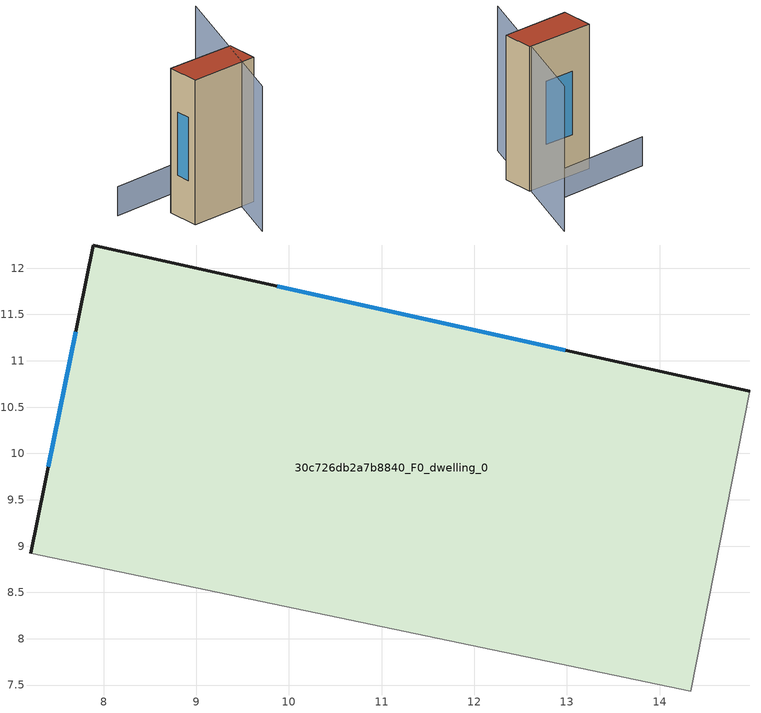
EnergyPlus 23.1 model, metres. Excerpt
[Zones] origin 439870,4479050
30c726db2a7b8840_F0_dwelling_0
 floor ground (EU_floor_Construction): 14.97,10.67 14.33,7.44 7.22,8.92 7.89,12.25 z0
 wall outside (EU_wall_Construction): 14.97,10.67 7.89,12.25 7.22,8.92 z0:15
 wall adiabatic (EU_wall_Construction): 7.22,8.92 14.33,7.44 14.97,10.67 z0:15
 window (EU_Window_Construction): 7.7,11.32 7.4,9.86 / 12.98,11.12 9.88,11.81 z4.21:10.79
 roof outside (EU_roof_Construction): 14.33,7.44 14.97,10.67 7.89,12.25 7.22,8.92 z15
shading: 9.9,3.16 19.72,18.25 z0:15; 15.4,13.79 4.43,15.82 z0:3
[Building]
EU S2 Campaign: North Axis=0; Terrain=City; Solar Distribution=FullExterior
[Site:Location]
Madrid: Latitude=40.5; Longitude=-3.5; Time Zone=1; Elevation=609
[SizingPeriod:WeatherFileDays]
AnnualSizingPeriod: Begin Month=1; Begin Day of Month=1; End Month=12; End Day of Month=31; Day of Week for Start Day=Monday; Use Weather File Daylight Saving Period=No; Use Weather File Rain and Snow Indicators=No
[MATERIAL]
EU_InternalMass_Material: Roughness=MediumRough; Thickness=0.1; Conductivity=1; Density=1800; Specific Heat=900; Thermal Absorptance=0.9; Solar Absorptance=0.7; Visible Absorptance=0.7
[MATERIAL:NOMASS] Roughness=MediumRough; Thermal Absorptance=0.9; Solar Absorptance=0.7; Visible Absorptance=0.7
Name | Thermal Resistance
EU_wall_NoMass; EU_roof_NoMass | 2.16768
EU_floor_NoMass | 1.14339
[WINDOWMATERIAL:SIMPLEGLAZINGSYSTEM]
EU_Window_SimpleGlazing: UFactor=3.23888; Solar Heat Gain Coefficient=0.85; Visible Transmittance=0.85
[CONSTRUCTION]
EU_wall_Construction: EU_wall_NoMass
EU_roof_Construction: EU_roof_NoMass
EU_floor_Construction: EU_floor_NoMass
EU_Window_Construction: EU_Window_SimpleGlazing
EU_InternalMass_Construction: EU_InternalMass_Material
[ZONE]
30c726db2a7b8840_F0_dwelling_0: Type=1; Multiplier=1; Ceiling Height=autocalculate; Volume=364.514; Floor Area=autocalculate; Part of Total Floor Area=Yes
[INTERNALMASS]
30c726db2a7b8840_F0_dwelling_0_EU_InternalMass: Construction=EU_InternalMass_Construction; Zone or ZoneList=30c726db2a7b8840_F0_dwelling_0; Surface Area=24.301
[OTHEREQUIPMENT]
EU_Step8_InternalGain_30c726db2a7b8840_F0_dwelling_0_f000: Fuel Type=Electricity; Zone or ZoneList or Space or SpaceList=30c726db2a7b8840_F0_dwelling_0; Schedule=EU_Step8_GainSchedule_30c726db2a7b8840_F0_dwelling_0_f000; Design Level Calculation Method=Watts/Area; Power per Zone Floor Area=1; Fraction Latent=0; Fraction Radiant=0; Fraction Lost=0; Carbon Dioxide Generation Rate=0; EndUse Subcategory=EU_Step8_InternalGains
[ZONEVENTILATION:DESIGNFLOWRATE]
EU_ConstantAir_30c726db2a7b8840_F0_dwelling_0: Zone or ZoneList or Space or SpaceList=30c726db2a7b8840_F0_dwelling_0; Schedule=EU_AlwaysOn; Design Flow Rate Calculation Method=AirChanges/Hour; Air Changes per Hour=0.480546; Ventilation Type=Natural; Fan Pressure Rise=0; Fan Total Efficiency=1; Constant Term Coefficient=1; Temperature Term Coefficient=0; Velocity Term Coefficient=0; Velocity Squared Term Coefficient=0; Minimum Indoor Temperature=-100; Maximum Indoor Temperature=100; Delta Temperature=-100; Minimum Outdoor Temperature=-100; Maximum Outdoor Temperature=100; Maximum Wind Speed=40
[HVACTEMPLATE:THERMOSTAT]
EU_HeatOnly_30c726db2a7b8840_F0_dwelling_0: Constant Heating Setpoint=20; Constant Cooling Setpoint=50
[HVACTEMPLATE:ZONE:IDEALLOADSAIRSYSTEM]
30c726db2a7b8840_F0_dwelling_0: Template Thermostat=EU_HeatOnly_30c726db2a7b8840_F0_dwelling_0; System Availability Schedule=EU_AlwaysOn; Maximum Heating Supply Air Temperature=50; Minimum Cooling Supply Air Temperature=13; Maximum Heating Supply Air Humidity Ratio=0.0156; Minimum Cooling Supply Air Humidity Ratio=0.0077; Heating Limit=NoLimit; Cooling Limit=NoLimit; Heating Availability Schedule=EU_AlwaysOn; Cooling Availability Schedule=EU_CoolingOff; Dehumidification Control Type=ConstantSensibleHeatRatio; Cooling Sensible Heat Ratio=0.7; Dehumidification Setpoint=60; Humidification Control Type=None; Humidification Setpoint=30; Outdoor Air Method=None; Outdoor Air Flow Rate per Person=0.00944; Outdoor Air Flow Rate per Zone Floor Area=0; Outdoor Air Flow Rate per Zone=0; Demand Controlled Ventilation Type=None; Outdoor Air Economizer Type=NoEconomizer; Heat Recovery Type=None; Sensible Heat Recovery Effectiveness=0.7; Latent Heat Recovery Effectiveness=0.65
[SIZING:ZONE]
30c726db2a7b8840_F0_dwelling_0: Zone Cooling Design Supply Air Temperature Input Method=SupplyAirTemperature; Zone Cooling Design Supply Air Temperature=13; Zone Heating Design Supply Air Temperature Input Method=SupplyAirTemperature; Zone Heating Design Supply Air Temperature=50; Zone Cooling Design Supply Air Humidity Ratio=0.008; Zone Heating Design Supply Air Humidity Ratio=0.008; Cooling Design Air Flow Method=DesignDay; Cooling Design Air Flow Rate=0; Cooling Minimum Air Flow per Zone Floor Area=0.000762; Cooling Minimum Air Flow=0; Cooling Minimum Air Flow Fraction=0.2; Heating Design Air Flow Method=DesignDay; Heating Design Air Flow Rate=0; Heating Maximum Air Flow per Zone Floor Area=0.002032; Heating Maximum Air Flow=0.141576; Heating Maximum Air Flow Fraction=0.3; Account for Dedicated Outdoor Air System=No; Dedicated Outdoor Air System Control Strategy=NeutralSupplyAir; Dedicated Outdoor Air Low Setpoint Temperature for Design=autosize; Dedicated Outdoor Air High Setpoint Temperature for Design=autosize; Zone Load Sizing Method=Sensible Load Only No Latent Load; Zone Latent Cooling Design Supply Air Humidity Ratio Input Method=HumidityRatioDifference; Zone Cooling Design Supply Air Humidity Ratio Difference=0.005; Zone Latent Heating Design Supply Air Humidity Ratio Input Method=HumidityRatioDifference; Zone Humidification Design Supply Air Humidity Ratio Difference=0.005
[SCHEDULE:CONSTANT]
Name | Hourly Value
EU_AlwaysOn | 1
EU_CoolingOff | 0
[SCHEDULE:FILE]
EU_Step8_GainSchedule_30c726db2a7b8840_F0_dwelling_0_f000: File=../../schedules/30c726db2a7b8840/30c726db2a7b8840_F0_dwelling_0_f000_gain.csv; Column Number=1; Rows to Skip at Top=0; Number of Hours of Data=8760; Column Separator=Comma; Interpolate to Timestep=No; Minutes per Item=60; Adjust Schedule for Daylight Savings=Yes
